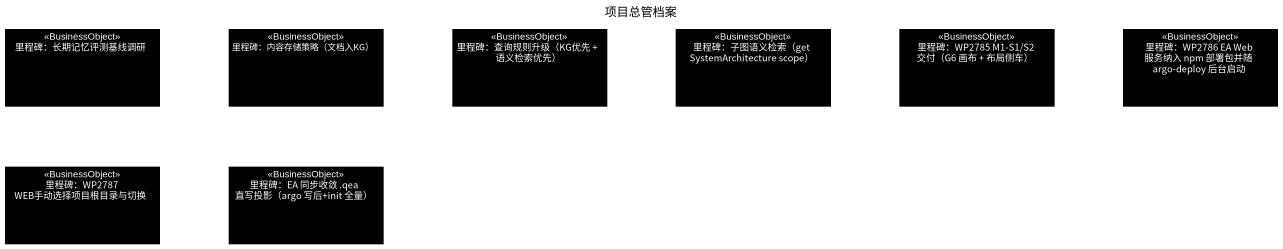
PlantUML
@startuml
title 项目总管档案
hide circle
hide empty members
class "里程碑：长期记忆评测基线调研" as 里程碑_长期记忆评测基线调研 <<BusinessObject>> #000000
class "里程碑：内容存储策略（文档入KG）" as 里程碑_内容存储策略_文档入KG <<BusinessObject>> #000000
class "里程碑：查询规则升级（KG优先 + 语义检索优先）" as 里程碑_查询规则升级_KG优先_语义检索优先 <<BusinessObject>> #000000
class "里程碑：子图语义检索（getSystemArchitecture scope）" as 里程碑_子图语义检索 <<BusinessObject>> #000000
class "里程碑：WP2785 M1-S1/S2 交付（G6 画布 + 布局侧车）" as 里程碑_WP2785_M1_S1_S2_交付_G6 <<BusinessObject>> #000000
class "里程碑：WP2786 EA Web 服务纳入 npm 部署包并随 argo-deploy 后台启动" as 里程碑_WP2786_EA_Web_服务纳入_npm <<BusinessObject>> #000000
class "里程碑：WP2787 WEB手动选择项目根目录与切换" as 里程碑_WP2787_WEB手动选择项目根目录与切换 <<BusinessObject>> #000000
class "里程碑：EA 同步收敛 .qea 直写投影（argo 写后+init 全量）" as 里程碑_EA_同步收敛_qea_直写投影_argo <<BusinessObject>> #000000
@enduml
